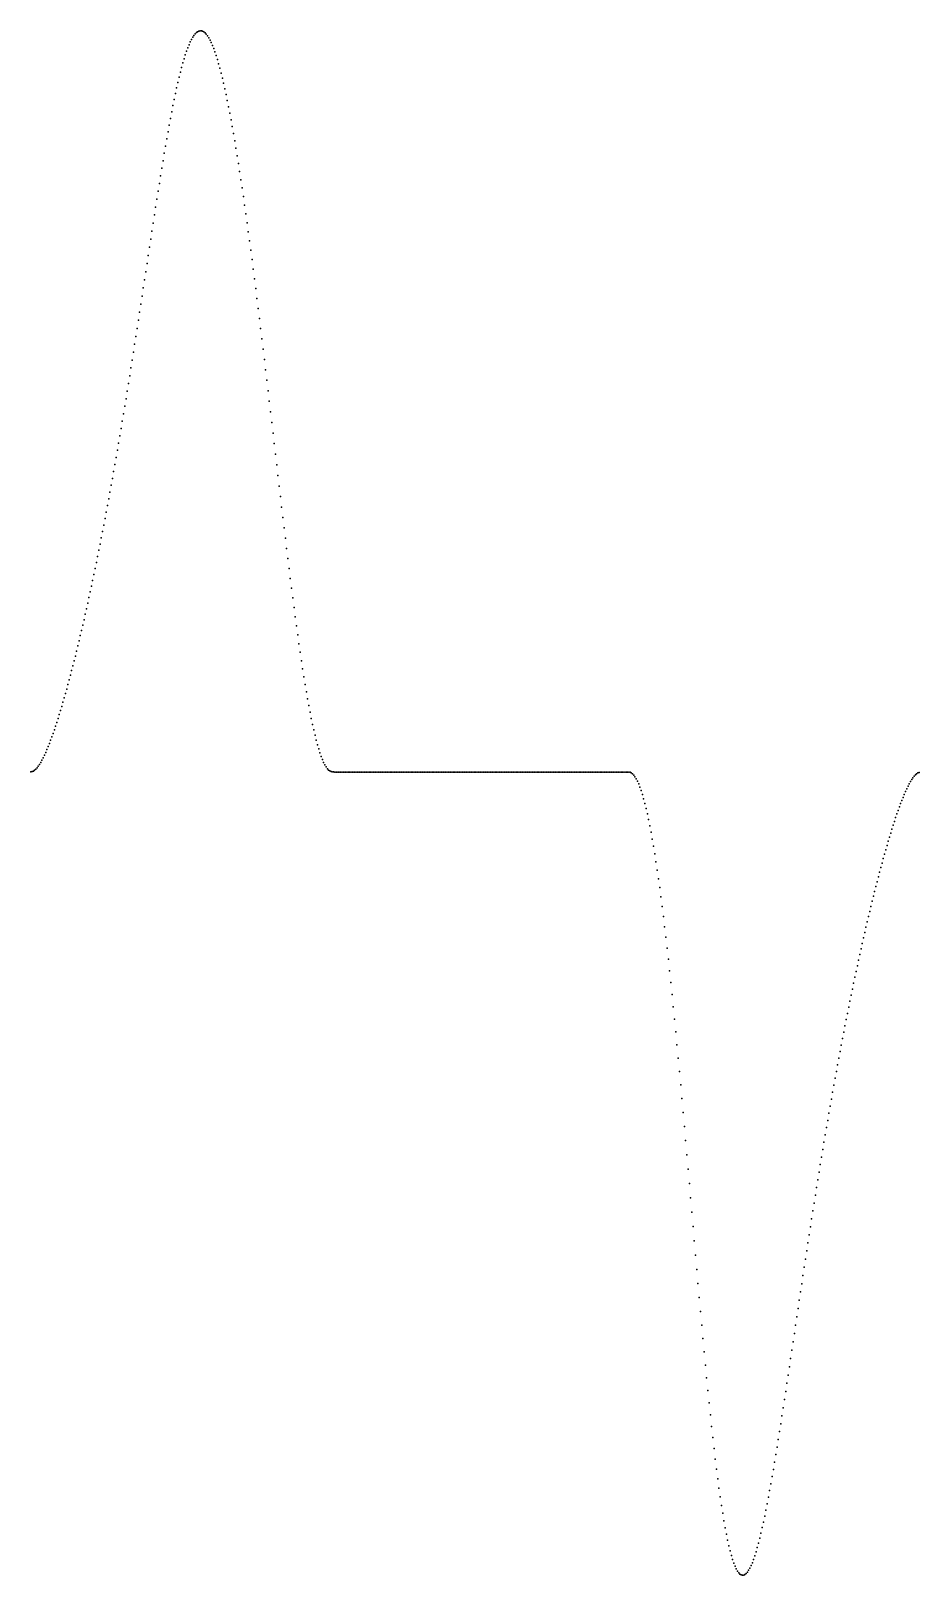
# Model space of a CAD drawing. Header units: metres. Extents: x 0 to 360, y -325 to 300.
import ezdxf

# ---------------------------------------------------------------- set-up
doc = ezdxf.new("R2010")
doc.units = ezdxf.units.M

msp = doc.modelspace()

# ---------------------------------------------------------------- linework, layer by layer
for p in [(64, 294.32), (64.5, 295.44), (65, 296.45), (65.5, 297.32), (66, 298.07), (66.5, 298.7), (67, 299.19), (67.5, 299.56), (68, 299.8), (68.5, 299.91), (69, 299.89), (69.5, 299.74), (70, 299.46), (70.5, 299.06), (71, 298.53), (71.5, 297.88), (72, 297.1), (72.5, 296.19), (73, 295.17), (73.5, 294.03), (62, 288.63), (62.5, 290.23), (63, 291.71), (63.5, 293.07), (74, 292.77), (74.5, 291.39), (75, 289.9), (75.5, 288.3), (60.5, 283.19), (61, 285.11), (61.5, 286.93), (76, 286.59), (76.5, 284.78), (77, 282.85), (59, 276.83), (59.5, 279.05), (60, 281.17), (77.5, 280.83), (78, 278.7), (78.5, 276.48), (57.5, 269.66), (58, 272.13), (58.5, 274.53), (79, 274.16), (79.5, 271.75), (80, 269.24), (56.5, 264.48), (57, 267.1), (80.5, 266.65), (81, 263.97), (55.5, 259.01), (56, 261.78), (81.5, 261.2), (82, 258.36), (54, 250.36), (54.5, 253.3), (55, 256.18), (82.5, 255.43), (83, 252.43), (53, 244.34), (53.5, 247.37), (83.5, 249.35), (84, 246.2), (52, 238.15), (52.5, 241.27), (84.5, 242.98), (85, 239.69), (51, 231.83), (51.5, 235.01), (85.5, 236.33), (86, 232.91), (50, 225.41), (50.5, 228.63), (86.5, 229.43), (87, 225.88), (49, 218.9), (49.5, 222.16), (87.5, 222.28), (48.5, 215.63), (88, 218.63), (88.5, 214.91), (47.5, 209.06), (48, 212.35), (89, 211.15), (89.5, 207.34), (46.5, 202.47), (47, 205.76), (90, 203.48), (45.5, 195.88), (46, 199.17), (90.5, 199.58), (91, 195.63), (44.5, 189.31), (45, 192.59), (91.5, 191.64), (92, 187.61), (43.5, 182.78), (44, 186.04), (92.5, 183.55), (42.5, 176.29), (43, 179.53), (93, 179.45), (93.5, 175.33), (41.5, 169.87), (42, 173.08), (94, 171.17), (40.5, 163.52), (41, 166.69), (94.5, 166.98), (95, 162.78), (39.5, 157.25), (40, 160.37), (95.5, 158.55), (38.5, 151.06), (39, 154.15), (96, 154.3), (96.5, 150.03), (37.5, 144.97), (38, 148.01), (97, 145.76), (36.5, 138.98), (37, 141.96), (97.5, 141.47), (35.5, 133.08), (36, 136.02), (98, 137.17), (98.5, 132.88), (34.5, 127.29), (35, 130.18), (99, 128.58), (33, 118.8), (33.5, 121.61), (34, 124.44), (99.5, 124.28), (100, 119.99), (32, 113.28), (32.5, 116.03), (100.5, 115.71), (31, 107.86), (31.5, 110.55), (101, 111.45), (101.5, 107.2), (30, 102.54), (30.5, 105.19), (102, 102.97), (28.5, 94.77), (29, 97.34), (29.5, 99.93), (102.5, 98.77), (103, 94.6), (27.5, 89.73), (28, 92.24), (103.5, 90.46), (26, 82.35), (26.5, 84.78), (27, 87.24), (104, 86.36), (104.5, 82.3), (24.5, 75.21), (25, 77.56), (25.5, 79.94), (105, 78.29), (23.5, 70.58), (24, 72.88), (105.5, 74.33), (106, 70.42), (22, 63.82), (22.5, 66.05), (23, 68.3), (106.5, 66.58), (107, 62.8), (20.5, 57.3), (21, 59.45), (21.5, 61.62), (107.5, 59.09), (19, 51.01), (19.5, 53.08), (20, 55.18), (108, 55.45), (108.5, 51.9), (17.5, 44.95), (18, 46.94), (18.5, 48.96), (109, 48.43), (109.5, 45.04), (16, 39.13), (16.5, 41.04), (17, 42.98), (110, 41.75), (110.5, 38.56), (14, 31.77), (14.5, 33.57), (15, 35.39), (15.5, 37.25), (111, 35.47), (111.5, 32.48), (12.5, 26.57), (13, 28.27), (13.5, 30.01), (112, 29.61), (112.5, 26.85), (10.5, 20.09), (11, 21.66), (11.5, 23.26), (12, 24.9), (113, 24.21), (113.5, 21.69), (114, 19.29), (8, 12.86), (8.5, 14.22), (9, 15.63), (9.5, 17.08), (10, 18.56), (114.5, 17.03), (115, 14.9), (115.5, 12.9), (5.5, 6.81), (6, 7.91), (6.5, 9.07), (7, 10.28), (7.5, 11.55), (116, 11.04), (116.5, 9.31), (117, 7.74), (117.5, 6.3), (0, 0.04), (0.5, 0.15), (1, 0.35), (1.5, 0.69), (2, 1.14), (2.5, 1.69), (3, 2.34), (3.5, 3.08), (4, 3.91), (4.5, 4.81), (5, 5.78), (118, 5.01), (118.5, 3.87), (119, 2.88), (119.5, 2.03), (120, 1.34), (120.5, 0.8), (121, 0.41), (121.5, 0.16), (122, 0.04), (122.5, 0.01), (123, 0), (123.5, 0), (124, 0), (124.5, 0), (125, 0), (127, 0), (127.5, 0), (128, 0), (128.5, 0), (129, 0), (129.5, 0), (130, 0), (130.5, 0), (131, 0), (131.5, 0), (132, 0), (132.5, 0), (133, 0), (133.5, 0), (134, 0), (134.5, 0), (135, 0), (136.5, 0), (137, 0), (137.5, 0), (138, 0), (138.5, 0), (139, 0), (139.5, 0), (140, 0), (140.5, 0), (141, 0), (141.5, 0), (142, 0), (142.5, 0), (143.5, 0), (144, 0), (144.5, 0), (145, 0), (145.5, 0), (146, 0), (146.5, 0), (147, 0), (147.5, 0), (148.5, 0), (149, 0), (149.5, 0), (150, 0), (150.5, 0), (151, 0), (151.5, 0), (152, 0), (152.5, 0), (153, 0), (153.5, 0), (154, 0), (154.5, 0), (155, 0), (156, 0), (156.5, 0), (157, 0), (157.5, 0), (158.5, 0), (159, 0), (160.5, 0), (161, 0), (161.5, 0), (162, 0), (162.5, 0), (163, 0), (163.5, 0), (165, 0), (165.5, 0), (167, 0), (167.5, 0), (168, 0), (168.5, 0), (169, 0), (169.5, 0), (170, 0), (170.5, 0), (172.5, 0), (173, 0), (173.5, 0), (174, 0), (174.5, 0), (175, 0), (175.5, 0), (177, 0), (177.5, 0), (178, 0), (178.5, 0), (179, 0), (179.5, 0), (180, 0), (180.5, 0), (181, 0), (181.5, 0), (182, 0), (182.5, 0), (184, 0), (184.5, 0), (185, 0), (187, 0), (187.5, 0), (189.5, 0), (190, 0), (191.5, 0), (192, 0), (192.5, 0), (193, 0), (196, 0), (196.5, 0), (199.5, 0), (200, 0), (200.5, 0), (202, 0), (202.5, 0), (203, 0), (205.5, 0), (206, 0), (206.5, 0), (208, 0), (209.5, 0), (210, 0), (211.5, 0), (212, 0), (214, 0), (214.5, 0), (215, 0), (217, 0), (217.5, 0), (219.5, 0), (220, 0), (222, 0), (222.5, 0), (224.5, 0), (225.5, 0), (226, 0), (228, 0), (228.5, 0), (229, 0), (230.5, 0), (231, 0), (231.5, 0), (232, 0), (232.5, 0), (235, 0), (235.5, 0), (236, 0), (240, 0), (125.5, 0), (126, 0), (126.5, 0), (135.5, 0), (136, 0), (143, 0), (148, 0), (155.5, 0), (158, 0), (159.5, 0), (160, 0), (164, 0), (164.5, 0), (166, 0), (166.5, 0), (171, 0), (171.5, 0), (172, 0), (176, 0), (176.5, 0), (183, 0), (183.5, 0), (185.5, 0), (186, 0), (186.5, 0), (188, 0), (188.5, 0), (189, 0), (190.5, 0), (191, 0), (193.5, 0), (194, 0), (194.5, 0), (195, 0), (195.5, 0), (197, 0), (197.5, 0), (198, 0), (198.5, 0), (199, 0), (201, 0), (201.5, 0), (203.5, 0), (204, 0), (204.5, 0), (205, 0), (207, 0), (207.5, 0), (208.5, 0), (209, 0), (210.5, 0), (211, 0), (212.5, 0), (213, 0), (213.5, 0), (215.5, 0), (216, 0), (216.5, 0), (218, 0), (218.5, 0), (219, 0), (220.5, 0), (221, 0), (221.5, 0), (223, 0), (223.5, 0), (224, 0), (225, 0), (226.5, 0), (227, 0), (227.5, 0), (229.5, 0), (230, 0), (233, 0), (233.5, 0), (234, 0), (234.5, 0), (236.5, 0), (237, 0), (237.5, 0), (238, 0), (238.5, 0), (239, 0), (239.5, 0), (240.5, 0), (241, 0), (241.5, 0), (242, -0.03), (242.5, -0.13), (243, -0.35), (243.5, -0.71), (244, -1.23), (244.5, -1.9), (245, -2.72), (245.5, -3.69), (246, -4.81), (246.5, -6.09), (355, -5.77), (355.5, -4.8), (356, -3.9), (356.5, -3.08), (357, -2.34), (357.5, -1.69), (358, -1.14), (358.5, -0.69), (359, -0.38), (359.5, -0.16), (247, -7.52), (247.5, -9.1), (248, -10.83), (352.5, -11.5), (353, -10.25), (353.5, -9.04), (354, -7.89), (354.5, -6.8), (248.5, -12.71), (249, -14.75), (249.5, -16.93), (350, -18.45), (350.5, -16.98), (351, -15.55), (351.5, -14.16), (352, -12.81), (250, -19.26), (250.5, -21.74), (251, -24.37), (348, -24.71), (348.5, -23.09), (349, -21.51), (349.5, -19.97), (251.5, -27.15), (252, -30.07), (346.5, -29.74), (347, -28.03), (347.5, -26.35), (252.5, -33.13), (253, -36.33), (344.5, -36.85), (345, -35.03), (345.5, -33.24), (346, -31.48), (253.5, -39.68), (254, -43.17), (343, -42.47), (343.5, -40.57), (344, -38.7), (254.5, -46.79), (341.5, -48.31), (342, -46.34), (342.5, -44.39), (255, -50.55), (255.5, -54.44), (340, -54.37), (340.5, -52.33), (341, -50.31), (256, -58.46), (338.5, -60.65), (339, -58.53), (339.5, -56.44), (256.5, -62.61), (257, -66.89), (337, -67.13), (337.5, -64.94), (338, -62.78), (257.5, -71.28), (335.5, -73.82), (336, -71.57), (336.5, -69.34), (258, -75.8), (258.5, -80.43), (334, -80.72), (334.5, -78.4), (335, -76.1), (259, -85.18), (333, -85.45), (333.5, -83.07), (259.5, -90.03), (331.5, -92.7), (332, -90.26), (332.5, -87.84), (260, -94.98), (330.5, -97.67), (331, -95.17), (260.5, -100.04), (261, -105.19), (329, -105.29), (329.5, -102.73), (330, -100.18), (261.5, -110.43), (328, -110.5), (328.5, -107.88), (262, -115.76), (326.5, -118.5), (327, -115.81), (327.5, -113.14), (262.5, -121.16), (325.5, -123.96), (326, -121.22), (263, -126.64), (324.5, -129.53), (325, -126.73), (263.5, -132.18), (323.5, -135.19), (324, -132.35), (264, -137.78), (264.5, -143.44), (322.5, -140.96), (323, -138.06), (265, -149.15), (321, -149.8), (321.5, -146.83), (322, -143.88), (265.5, -154.89), (320, -155.82), (320.5, -152.8), (266, -160.67), (319, -161.93), (319.5, -158.86), (266.5, -166.47), (318, -168.14), (318.5, -165.02), (267, -172.28), (317, -174.43), (317.5, -171.27), (267.5, -178.1), (316, -180.82), (316.5, -177.62), (268, -183.92), (315, -187.28), (315.5, -184.04), (268.5, -189.73), (314.5, -190.54), (269, -195.52), (313.5, -197.1), (314, -193.81), (269.5, -201.27), (312.5, -203.73), (313, -200.41), (270, -207), (311.5, -210.41), (312, -207.06), (270.5, -212.67), (271, -218.29), (310.5, -217.12), (311, -213.76), (271.5, -223.84), (309.5, -223.85), (310, -220.48), (272, -229.31), (308.5, -230.59), (309, -227.22), (272.5, -234.7), (307.5, -237.32), (308, -233.96), (273, -240), (307, -240.68), (273.5, -245.2), (306, -247.36), (306.5, -244.03), (274, -250.28), (274.5, -255.25), (305, -253.97), (305.5, -250.67), (275, -260.08), (304, -260.5), (304.5, -257.25), (275.5, -264.79), (303, -266.91), (303.5, -263.72), (276, -269.35), (276.5, -273.76), (302, -273.17), (302.5, -270.06), (277, -278.02), (301, -279.26), (301.5, -276.24), (277.5, -282.11), (278, -286.04), (300, -285.14), (300.5, -282.23), (278.5, -289.79), (279, -293.37), (298.5, -293.48), (299, -290.77), (299.5, -287.99), (279.5, -296.77), (297.5, -298.67), (298, -296.11), (280, -299.98), (280.5, -303), (281, -305.83), (296, -305.79), (296.5, -303.51), (297, -301.14), (281.5, -308.47), (282, -310.91), (294.5, -312.01), (295, -310.05), (295.5, -307.97), (282.5, -313.15), (283, -315.2), (283.5, -317.06), (292.5, -318.63), (293, -317.17), (293.5, -315.58), (294, -313.85), (284, -318.71), (284.5, -320.17), (285, -321.43), (285.5, -322.5), (286, -323.37), (286.5, -324.06), (287, -324.55), (287.5, -324.86), (288.5, -324.95), (289, -324.72), (289.5, -324.33), (290, -323.77), (290.5, -323.05), (291, -322.17), (291.5, -321.14), (292, -319.96), (288, -324.99)]:
    msp.add_point(p)

doc.saveas('drawing.dxf')
